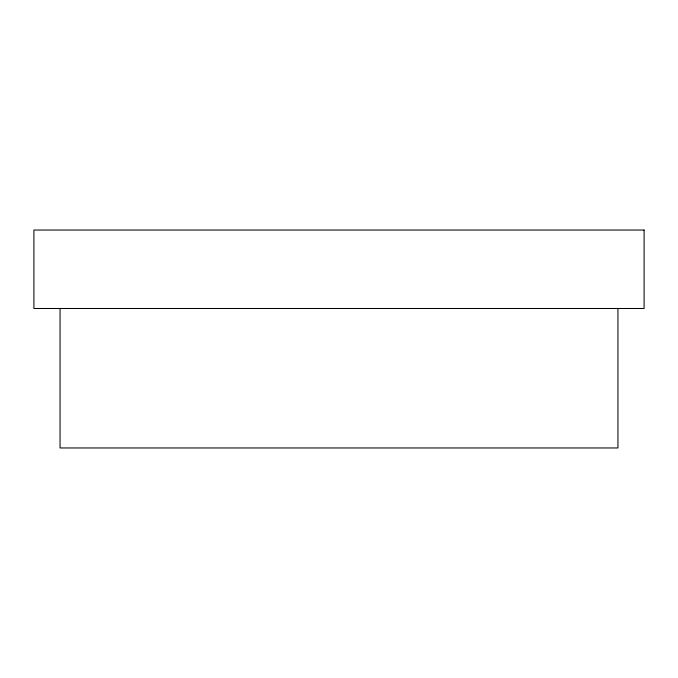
<?xml version="1.0" encoding="UTF-8"?>
<svg xmlns="http://www.w3.org/2000/svg" width="678" height="678" viewBox="0 0 678 678"><rect width="100%" height="100%" fill="white"/><g stroke="black" fill="none" stroke-linecap="round" stroke-linejoin="round"><path stroke-width="1.02" d="M617.946 308.49L617.946 447.963L60.054 447.963L60.054 308.49M644.1 230.037L33.9 230.037L33.9 308.49L644.1 308.49L644.1 230.037"/></g></svg>
